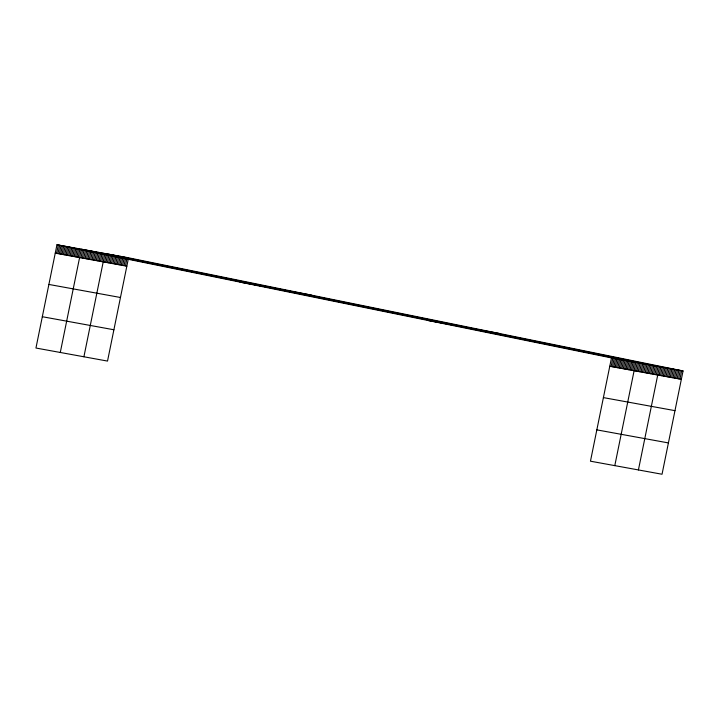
<?xml version="1.0" encoding="UTF-8"?>
<svg xmlns="http://www.w3.org/2000/svg" width="719" height="719" viewBox="0 0 719 719"><rect width="100%" height="100%" fill="white"/><g stroke="black" fill="none" stroke-linecap="round" stroke-linejoin="round"><path stroke-width="1.08" d="M128.539 257.806L56.963 244.757L35.95 348.032L107.526 361.082L128.539 257.806L683.05 370.968L662.037 474.243L590.461 461.194L611.474 357.918L683.05 370.968M56.612 253.376L58.311 244.999M57.96 253.618L59.668 245.251M59.318 253.861L61.016 245.494M60.666 254.113L62.373 245.745M62.023 254.355L63.721 245.988M63.371 254.607L65.078 246.24M64.728 254.85L66.427 246.482M66.076 255.101L67.775 246.725M67.424 255.344L69.132 246.977M68.781 255.587L70.48 247.219M70.129 255.838L71.837 247.471M71.487 256.081L73.185 247.713M72.835 256.332L74.542 247.956M74.192 256.575L75.89 248.208M75.54 256.827L77.239 248.45M76.888 257.069L78.596 248.702M78.245 257.312L79.944 248.945M60.288 352.472L81.301 249.196L635.812 362.349L614.799 465.633M80.986 257.815L82.685 249.448M82.37 258.067L84.078 249.7M83.764 258.319L85.471 249.951M85.157 258.57L86.855 250.203M86.541 258.831L88.248 250.455M87.934 259.083L89.632 250.715M89.318 259.334L91.025 250.967M90.711 259.586L92.418 251.219M92.104 259.838L93.803 251.47M93.488 260.098L95.196 251.722M94.881 260.35L96.58 251.983M96.265 260.602L97.973 252.234M97.658 260.853L99.366 252.486M99.051 261.105L100.75 252.737M100.435 261.357L102.143 252.989M101.828 261.617L103.527 253.241M83.907 356.777L104.92 253.501L659.431 366.663L638.418 469.938M104.606 262.12L106.313 253.753M105.999 262.372L107.697 254.005M107.383 262.624L109.09 254.256M108.776 262.884L110.474 254.508M110.16 263.136L111.867 254.769M111.553 263.388L113.26 255.02M112.946 263.639L114.645 255.272M114.33 263.891L116.038 255.524M115.723 264.143L117.422 255.775M117.107 264.403L118.815 256.027M118.5 264.655L120.208 256.288M119.893 264.907L121.592 256.539M121.277 265.158L122.985 256.791M122.67 265.41L124.369 257.043M124.054 265.671L125.762 257.294M125.448 265.922L127.146 257.546M611.123 366.537L612.822 358.161M612.471 366.78L614.179 358.413M613.828 367.023L615.527 358.655M615.176 367.274L616.884 358.907M616.534 367.517L618.232 359.149M617.882 367.769L619.58 359.392M619.23 368.011L620.937 359.644M620.587 368.263L622.286 359.886M621.935 368.505L623.643 360.138M623.292 368.748L624.991 360.381M624.64 369L626.348 360.632M625.997 369.242L627.696 360.875M627.345 369.494L629.044 361.118M628.694 369.737L630.401 361.369M630.051 369.979L631.749 361.612M631.399 370.231L633.106 361.864M632.756 370.474L634.455 362.106M635.497 370.977L637.196 362.61M636.881 371.229L638.589 362.861M638.274 371.48L639.973 363.113M639.667 371.732L641.366 363.365M641.051 371.993L642.759 363.616M642.444 372.244L644.143 363.877M643.829 372.496L645.536 364.129M645.222 372.748L646.92 364.38M646.615 372.999L648.313 364.632M647.999 373.251L649.706 364.884M649.392 373.512L651.09 365.135M650.776 373.763L652.484 365.396M652.169 374.015L653.868 365.647M653.562 374.266L655.261 365.899M654.946 374.518L656.654 366.151M656.339 374.779L658.038 366.402M659.116 375.282L660.815 366.915M660.509 375.534L662.208 367.166M661.893 375.785L663.601 367.418M663.286 376.037L664.985 367.67M664.671 376.298L666.378 367.921M666.064 376.549L667.762 368.182M667.457 376.801L669.155 368.434M668.841 377.053L670.548 368.685M670.234 377.304L671.932 368.937M671.618 377.565L673.326 369.189M673.011 377.817L674.71 369.449M674.404 378.068L676.103 369.701M675.788 378.32L677.496 369.952M677.181 378.571L678.88 370.204M678.565 378.823L680.273 370.456M679.958 379.084L681.657 370.707M239.948 282.1L311.525 295.149M428.488 320.575L500.065 333.625M55.255 253.124L126.841 266.174M609.766 366.286L681.351 379.335M48.883 284.445L120.468 297.495M603.394 397.607L674.979 410.657M42.322 316.719L113.899 329.76M596.833 429.872L668.409 442.922M56.963 244.757L611.474 357.918"/></g></svg>
